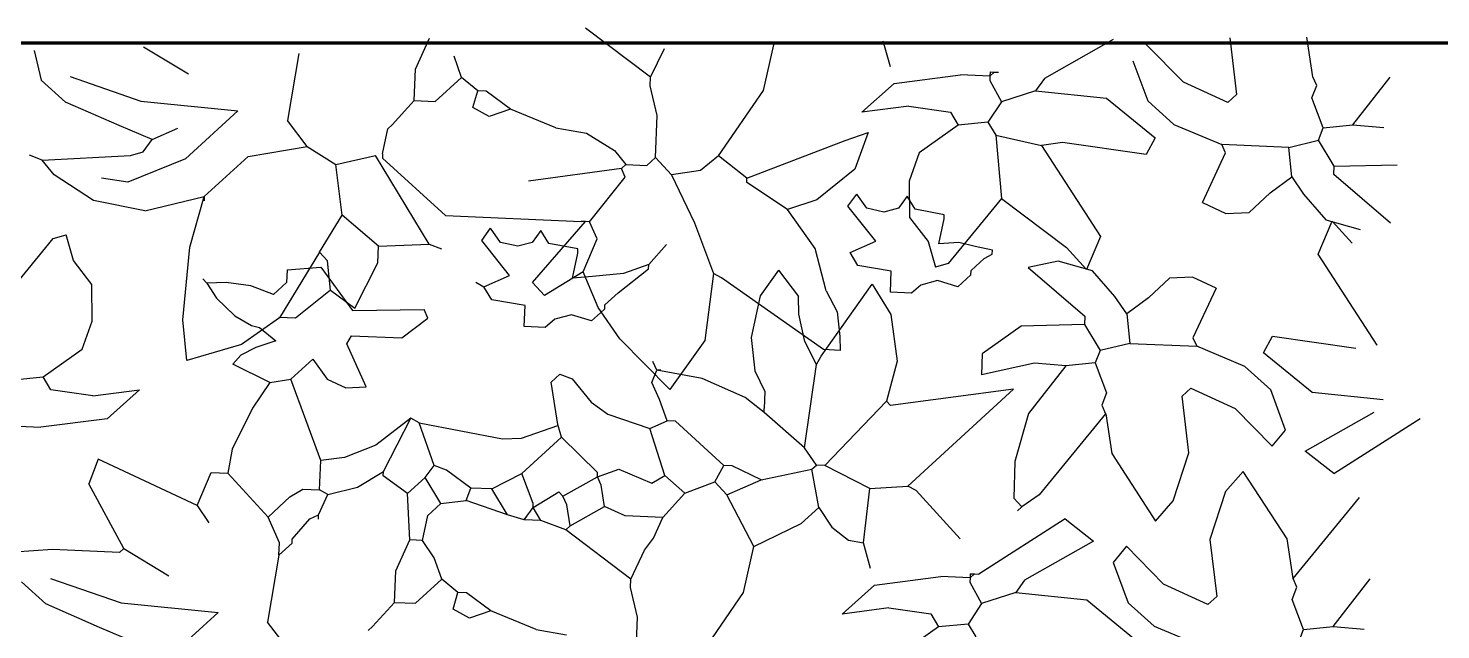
# Model space of a CAD drawing. Header units: inches. Extents: x 2013 to 15569, y -2551 to 2524.
# Drawn here: x 12823.9 to 12931.2, y 1363.7 to 1409.4 of the extents above; entities that cross this region are included whole.
import ezdxf

# ---------------------------------------------------------------- set-up
doc = ezdxf.new("R2010")
doc.units = ezdxf.units.IN
doc.header["$MEASUREMENT"] = 0
doc.layers.add('A-FLOR-FTPT', color=6, linetype='Continuous', lineweight=70)
doc.layers.add('VERDE_siepe', color=96, linetype='Continuous')

msp = doc.modelspace()

# ---------------------------------------------------------------- linework, layer by layer
at = {"layer": 'A-FLOR-FTPT'}
msp.add_line((12932.279, 1408.271), (12636.789, 1408.271), dxfattribs=at)
at = {"layer": 'VERDE_siepe'}
for p, q in [((12871.182, 1405.683), (12866.236, 1409.409)), ((12853.327, 1406.305), (12854.393, 1408.649)), ((12889.412, 1406.483), (12888.858, 1408.423)), ((12906.348, 1408.556), (12901.111, 1405.591)), ((12915.193, 1408.684), (12915.711, 1404.37)), ((12921.515, 1405.714), (12921.058, 1408.735)), ((12824.347, 1407.725), (12824.886, 1405.466)), ((12832.657, 1408), (12836.079, 1405.936)), ((12844.447, 1407.486), (12843.587, 1402.416)), ((12856.817, 1405.67), (12856.249, 1407.291)), ((12871.182, 1405.683), (12872.235, 1407.871)), ((12879.756, 1404.67), (12880.546, 1408.147)), ((12911.674, 1405.305), (12908.853, 1408.181)), ((12853.228, 1403.911), (12853.327, 1406.305)), ((12907.842, 1406.948), (12908.974, 1403.887)), ((12826.728, 1403.79), (12824.886, 1405.466)), ((12827.079, 1405.736), (12832.452, 1403.869)), ((12854.822, 1403.842), (12856.817, 1405.67)), ((12858.049, 1404.659), (12856.817, 1405.67)), ((12871.154, 1405.045), (12871.182, 1405.683)), ((12887.25, 1403.028), (12889.691, 1405.225)), ((12889.691, 1405.225), (12894.739, 1405.869)), ((12896.969, 1405.772), (12894.739, 1405.869)), ((12896.969, 1405.772), (12896.955, 1405.454)), ((12896.955, 1405.454), (12897.842, 1403.819)), ((12896.983, 1406.091), (12896.969, 1405.772)), ((12897.301, 1406.077), (12896.969, 1405.772)), ((12896.983, 1406.091), (12897.301, 1406.077)), ((12897.301, 1406.077), (12897.621, 1406.063)), ((12901.111, 1405.591), (12900.432, 1404.663)), ((12915.045, 1403.761), (12911.674, 1405.305)), ((12921.805, 1405.062), (12921.515, 1405.713)), ((12924.548, 1402.07), (12927.376, 1405.695)), ((12857.675, 1403.399), (12858.049, 1404.659)), ((12858.687, 1404.631), (12858.049, 1404.659)), ((12860.543, 1403.274), (12858.687, 1404.631)), ((12871.693, 1402.787), (12871.154, 1405.045)), ((12876.347, 1399.712), (12879.756, 1404.67)), ((12900.432, 1404.663), (12897.842, 1403.819)), ((12900.432, 1404.663), (12905.834, 1404.109)), ((12905.834, 1404.109), (12909.532, 1401.075)), ((12915.045, 1403.761), (12915.711, 1404.37)), ((12921.445, 1404.12), (12921.805, 1405.062)), ((12922.304, 1401.848), (12921.445, 1404.12)), ((12830.801, 1402.016), (12826.728, 1403.79)), ((12832.452, 1403.869), (12839.823, 1403.14)), ((12839.823, 1403.14), (12835.834, 1399.504)), ((12851.552, 1402.069), (12853.228, 1403.911)), ((12853.228, 1403.911), (12854.822, 1403.842)), ((12858.922, 1402.706), (12857.675, 1403.399)), ((12860.543, 1403.274), (12858.922, 1402.706)), ((12863.991, 1401.846), (12860.543, 1403.274)), ((12890.805, 1403.488), (12887.25, 1403.028)), ((12890.805, 1403.488), (12893.977, 1403.029)), ((12893.977, 1403.029), (12894.572, 1402.046)), ((12897.842, 1403.819), (12896.816, 1402.268)), ((12908.974, 1403.887), (12910.949, 1402.112)), ((12833.308, 1400.949), (12830.801, 1402.016)), ((12845.097, 1400.435), (12843.587, 1402.416)), ((12851.219, 1401.765), (12851.552, 1402.069)), ((12871.554, 1399.601), (12871.693, 1402.787)), ((12894.572, 1402.046), (12891.608, 1399.941)), ((12896.816, 1402.268), (12894.572, 1402.046)), ((12896.816, 1402.268), (12897.412, 1401.284)), ((12910.949, 1402.112), (12914.588, 1400.588)), ((12922.304, 1401.848), (12924.548, 1402.069)), ((12924.548, 1402.069), (12926.916, 1401.876)), ((12832.629, 1400.021), (12833.308, 1400.949)), ((12833.308, 1400.949), (12835.261, 1401.822)), ((12850.818, 1399.867), (12851.219, 1401.765)), ((12863.991, 1401.846), (12866.308, 1401.439)), ((12866.308, 1401.439), (12868.449, 1400.118)), ((12878.509, 1398.021), (12885.975, 1400.887)), ((12885.975, 1400.887), (12887.732, 1401.503)), ((12887.732, 1401.503), (12886.71, 1398.707)), ((12897.412, 1401.284), (12900.888, 1400.494)), ((12897.412, 1401.284), (12897.84, 1396.477)), ((12909.532, 1401.075), (12908.84, 1399.828)), ((12919.685, 1400.366), (12921.943, 1400.906)), ((12921.943, 1400.906), (12922.304, 1401.848)), ((12923.135, 1398.939), (12921.943, 1400.906)), ((12824.941, 1399.399), (12823.999, 1399.759)), ((12824.941, 1399.399), (12831.66, 1399.745)), ((12831.66, 1399.745), (12832.629, 1400.021)), ((12840.594, 1399.674), (12845.097, 1400.435)), ((12845.097, 1400.435), (12847.271, 1399.064)), ((12847.271, 1399.064), (12850.27, 1399.743)), ((12854.349, 1393.01), (12850.27, 1399.743)), ((12850.818, 1399.867), (12850.804, 1399.548)), ((12868.449, 1400.118), (12869.297, 1399.061)), ((12891.608, 1399.941), (12890.834, 1397.805)), ((12902.496, 1400.743), (12900.888, 1400.494)), ((12900.888, 1400.494), (12905.376, 1393.595)), ((12908.84, 1399.828), (12902.496, 1400.743)), ((12913.118, 1396.184), (12914.879, 1399.938)), ((12914.879, 1399.938), (12914.588, 1400.588)), ((12919.685, 1400.366), (12914.588, 1400.588)), ((12919.906, 1398.122), (12919.685, 1400.366)), ((12825.86, 1398.289), (12824.941, 1399.399)), ((12835.834, 1399.504), (12831.47, 1397.721)), ((12837.27, 1396.627), (12840.594, 1399.674)), ((12847.742, 1395.213), (12847.271, 1399.064)), ((12850.804, 1399.548), (12855.594, 1395.19)), ((12868.964, 1398.756), (12861.899, 1397.788)), ((12868.964, 1398.756), (12869.297, 1399.061)), ((12869.255, 1398.106), (12868.964, 1398.756)), ((12869.297, 1399.061), (12870.89, 1398.992)), ((12870.89, 1398.992), (12871.554, 1399.601)), ((12872.774, 1398.271), (12871.554, 1399.601)), ((12876.347, 1399.712), (12874.979, 1398.604)), ((12878.509, 1398.021), (12876.347, 1399.712)), ((12886.71, 1398.707), (12883.824, 1396.376)), ((12923.107, 1398.302), (12923.135, 1398.939)), ((12923.135, 1398.939), (12927.928, 1399.049)), ((12828.852, 1396.316), (12825.86, 1398.289)), ((12831.47, 1397.721), (12829.47, 1398.013)), ((12866.553, 1394.712), (12869.255, 1398.106)), ((12874.979, 1398.604), (12872.774, 1398.271)), ((12872.774, 1398.271), (12874.513, 1394.632)), ((12878.495, 1397.703), (12878.509, 1398.021)), ((12881.597, 1395.652), (12878.495, 1397.703)), ((12890.834, 1397.805), (12890.86, 1395.039)), ((12918.258, 1396.918), (12919.906, 1398.122)), ((12919.906, 1398.122), (12920.807, 1396.807)), ((12927.414, 1394.603), (12923.107, 1398.302)), ((12832.753, 1395.547), (12837.27, 1396.627)), ((12836.173, 1392.772), (12837.27, 1396.627)), ((12837.27, 1396.627), (12837.256, 1396.308)), ((12886.183, 1395.887), (12886.861, 1396.815)), ((12887.623, 1395.738), (12886.861, 1396.815)), ((12890.685, 1396.648), (12890.022, 1395.748)), ((12891.28, 1395.664), (12890.685, 1396.648)), ((12916.666, 1395.413), (12918.258, 1396.918)), ((12920.807, 1396.807), (12922.505, 1394.851)), ((12832.753, 1395.547), (12828.852, 1396.316)), ((12883.824, 1396.376), (12881.597, 1395.652)), ((12883.702, 1392.687), (12881.597, 1395.652)), ((12888.302, 1393.24), (12886.183, 1395.887)), ((12888.919, 1395.453), (12887.623, 1395.738)), ((12890.022, 1395.748), (12888.919, 1395.453)), ((12893.497, 1395.249), (12891.28, 1395.664)), ((12897.84, 1396.477), (12893.795, 1391.546)), ((12897.84, 1396.477), (12902.786, 1392.75)), ((12913.118, 1396.184), (12914.904, 1395.336)), ((12846.024, 1392.415), (12847.742, 1395.213)), ((12850.512, 1392.857), (12847.742, 1395.213)), ((12855.594, 1395.19), (12865.916, 1394.739)), ((12862.203, 1390.113), (12866.235, 1394.726)), ((12866.235, 1394.726), (12865.916, 1394.739)), ((12866.553, 1394.712), (12866.235, 1394.726)), ((12867.135, 1393.41), (12866.553, 1394.712)), ((12874.513, 1394.632), (12875.958, 1390.79)), ((12890.86, 1395.039), (12892.272, 1393.208)), ((12893.081, 1393.032), (12893.483, 1394.93)), ((12893.483, 1394.93), (12893.497, 1395.249)), ((12914.904, 1395.336), (12916.666, 1395.413)), ((12921.908, 1392.249), (12922.975, 1394.757)), ((12922.505, 1394.851), (12925.112, 1394.123)), ((12924.497, 1393.094), (12922.975, 1394.757)), ((12821.753, 1388.5), (12825.798, 1393.432)), ((12825.798, 1393.432), (12826.768, 1393.708)), ((12827.321, 1391.769), (12826.768, 1393.708)), ((12858.352, 1393.289), (12859.03, 1394.217)), ((12860.47, 1390.643), (12858.352, 1393.289)), ((12859.791, 1393.141), (12859.03, 1394.217)), ((12862.853, 1394.05), (12862.191, 1393.15)), ((12863.449, 1393.067), (12862.853, 1394.05)), ((12866.068, 1390.902), (12867.135, 1393.41)), ((12905.376, 1393.595), (12904.309, 1391.087)), ((12835.64, 1387.267), (12836.173, 1392.772)), ((12846.024, 1392.415), (12842.975, 1387.407)), ((12846.633, 1391.75), (12846.024, 1392.415)), ((12850.457, 1391.583), (12850.512, 1392.857)), ((12850.512, 1392.857), (12854.349, 1393.01)), ((12854.349, 1393.01), (12855.291, 1392.649)), ((12861.087, 1392.856), (12859.791, 1393.141)), ((12862.191, 1393.15), (12861.087, 1392.856)), ((12865.665, 1392.651), (12863.449, 1393.067)), ((12865.249, 1390.434), (12865.651, 1392.332)), ((12865.651, 1392.332), (12865.665, 1392.651)), ((12871.04, 1391.459), (12872.383, 1392.996)), ((12884.519, 1389.459), (12883.702, 1392.687)), ((12886.349, 1392.368), (12888.302, 1393.24)), ((12886.944, 1391.384), (12886.349, 1392.368)), ((12892.272, 1393.208), (12892.825, 1391.269)), ((12894.599, 1393.149), (12893.081, 1393.032)), ((12895.864, 1392.845), (12894.599, 1393.149)), ((12897.16, 1392.561), (12895.864, 1392.845)), ((12896.544, 1391.923), (12897.146, 1392.242)), ((12897.146, 1392.242), (12897.16, 1392.561)), ((12902.786, 1392.75), (12904.309, 1391.087)), ((12926.395, 1385.35), (12921.908, 1392.249)), ((12828.733, 1389.938), (12827.321, 1391.769)), ((12843.57, 1391.061), (12846.133, 1391.268)), ((12846.133, 1391.268), (12848.543, 1387.971)), ((12846.854, 1389.506), (12846.633, 1391.75)), ((12848.71, 1388.147), (12850.457, 1391.583)), ((12868.713, 1389.326), (12871.026, 1391.14)), ((12871.04, 1391.459), (12869.123, 1390.792)), ((12871.026, 1391.14), (12871.04, 1391.459)), ((12889.479, 1390.955), (12886.944, 1391.384)), ((12893.795, 1391.546), (12892.825, 1391.269)), ((12895.547, 1391.009), (12896.544, 1391.923)), ((12902.171, 1391.721), (12899.869, 1391.241)), ((12899.869, 1391.241), (12904.176, 1387.543)), ((12904.778, 1390.993), (12902.171, 1391.721)), ((12837.461, 1390.05), (12837.157, 1390.382)), ((12838.943, 1390.107), (12837.461, 1390.05)), ((12840.808, 1389.842), (12838.943, 1390.107)), ((12843.528, 1390.105), (12842.531, 1389.191)), ((12843.57, 1391.061), (12843.528, 1390.105)), ((12857.893, 1390.117), (12858.517, 1389.77)), ((12858.517, 1389.77), (12860.47, 1390.643)), ((12863.117, 1389.116), (12862.203, 1390.113)), ((12866.068, 1390.902), (12863.117, 1389.116)), ((12866.767, 1390.552), (12865.249, 1390.434)), ((12867.196, 1388.194), (12866.068, 1390.902)), ((12869.123, 1390.792), (12866.767, 1390.552)), ((12875.958, 1390.79), (12875.296, 1385.691)), ((12876.582, 1390.444), (12875.958, 1390.79)), ((12884.324, 1385), (12876.582, 1390.444)), ((12880.917, 1391.028), (12879.518, 1389.082)), ((12880.917, 1391.028), (12882.426, 1389.047)), ((12889.409, 1389.361), (12889.479, 1390.955)), ((12893, 1390.248), (12891.731, 1389.904)), ((12894.535, 1389.777), (12893, 1390.248)), ((12895.2, 1390.386), (12894.535, 1389.777)), ((12895.2, 1390.386), (12895.533, 1390.691)), ((12895.533, 1390.691), (12895.547, 1391.009)), ((12906.477, 1389.038), (12904.778, 1390.993)), ((12910.617, 1390.431), (12909.025, 1388.927)), ((12912.379, 1390.508), (12910.617, 1390.431)), ((12914.165, 1389.66), (12912.379, 1390.508)), ((12828.759, 1387.173), (12828.733, 1389.938)), ((12837.461, 1390.05), (12838.187, 1388.912)), ((12842.531, 1389.191), (12840.808, 1389.842)), ((12846.854, 1389.506), (12844.208, 1387.386)), ((12846.854, 1389.506), (12848.71, 1388.147)), ((12859.113, 1388.786), (12858.517, 1389.77)), ((12867.715, 1388.411), (12868.713, 1389.326)), ((12879.518, 1389.082), (12878.834, 1385.912)), ((12882.457, 1387.697), (12882.426, 1389.047)), ((12884.144, 1384.503), (12888.029, 1389.969)), ((12884.519, 1389.459), (12885.358, 1387.863)), ((12888.029, 1389.969), (12889.436, 1387.678)), ((12891.003, 1389.292), (12889.409, 1389.361)), ((12891.731, 1389.904), (12891.003, 1389.292)), ((12907.377, 1387.722), (12906.477, 1389.038)), ((12914.165, 1389.66), (12912.405, 1385.906)), ((12838.187, 1388.912), (12839.594, 1387.56)), ((12848.543, 1387.971), (12853.973, 1388.053)), ((12854.264, 1387.402), (12853.973, 1388.053)), ((12861.647, 1388.357), (12859.113, 1388.786)), ((12861.578, 1386.764), (12861.647, 1388.357)), ((12868.852, 1385.819), (12867.196, 1388.194)), ((12867.368, 1387.789), (12867.701, 1388.093)), ((12867.701, 1388.093), (12867.715, 1388.411)), ((12909.025, 1388.927), (12907.377, 1387.722)), ((12827.985, 1385.037), (12828.759, 1387.173)), ((12835.945, 1384.182), (12835.64, 1387.267)), ((12839.594, 1387.56), (12840.852, 1386.83)), ((12842.975, 1387.407), (12840.102, 1385.383)), ((12844.208, 1387.386), (12842.934, 1387.442)), ((12852.283, 1385.892), (12854.264, 1387.402)), ((12863.899, 1387.306), (12863.171, 1386.694)), ((12865.168, 1387.651), (12863.899, 1387.306)), ((12866.704, 1387.179), (12865.168, 1387.651)), ((12867.368, 1387.789), (12866.704, 1387.179)), ((12882.912, 1385.62), (12882.457, 1387.697)), ((12885.358, 1387.863), (12885.57, 1386.011)), ((12889.436, 1387.678), (12889.935, 1384.114)), ((12904.149, 1386.905), (12899.356, 1386.795)), ((12904.176, 1387.543), (12904.149, 1386.905)), ((12904.149, 1386.905), (12905.34, 1384.938)), ((12907.377, 1387.722), (12907.598, 1385.478)), ((12840.852, 1386.83), (12841.464, 1386.683)), ((12841.464, 1386.683), (12842.697, 1385.672)), ((12848.113, 1385.436), (12848.46, 1386.059)), ((12848.46, 1386.059), (12852.283, 1385.892)), ((12863.171, 1386.694), (12861.578, 1386.764)), ((12872.641, 1381.968), (12868.852, 1385.819)), ((12878.834, 1385.912), (12879.106, 1383.387)), ((12885.57, 1386.011), (12885.599, 1384.944)), ((12899.356, 1386.795), (12896.391, 1384.689)), ((12912.405, 1385.906), (12912.695, 1385.256)), ((12917.751, 1384.77), (12918.443, 1386.016)), ((12918.443, 1386.016), (12924.788, 1385.102)), ((12825.021, 1382.932), (12827.985, 1385.037)), ((12840.102, 1385.383), (12835.945, 1384.182)), ((12841.19, 1385.157), (12840.051, 1384.592)), ((12842.697, 1385.672), (12841.19, 1385.157)), ((12849.567, 1382.18), (12848.113, 1385.436)), ((12875.296, 1385.691), (12872.641, 1381.968)), ((12883.798, 1383.88), (12882.912, 1385.62)), ((12885.599, 1384.944), (12884.324, 1385)), ((12905.34, 1384.938), (12904.979, 1383.996)), ((12907.598, 1385.478), (12905.34, 1384.938)), ((12907.598, 1385.478), (12912.695, 1385.256)), ((12916.335, 1383.732), (12912.695, 1385.256)), ((12921.449, 1381.735), (12917.751, 1384.77)), ((12840.051, 1384.592), (12839.427, 1383.899)), ((12842.239, 1382.5), (12839.427, 1383.899)), ((12843.846, 1382.749), (12845.509, 1384.273)), ((12845.509, 1384.273), (12846.597, 1382.771)), ((12871.648, 1383.452), (12871.358, 1384.103)), ((12882.882, 1377.536), (12883.798, 1383.88)), ((12883.798, 1383.88), (12884.144, 1384.503)), ((12889.935, 1384.114), (12889.102, 1381.095)), ((12896.391, 1384.689), (12896.321, 1383.097)), ((12900.367, 1383.968), (12896.321, 1383.097)), ((12902.735, 1383.775), (12899.908, 1380.149)), ((12902.735, 1383.775), (12900.367, 1383.968)), ((12904.979, 1383.996), (12902.736, 1383.775)), ((12904.979, 1383.996), (12905.838, 1381.724)), ((12918.31, 1381.957), (12916.335, 1383.732)), ((12822.777, 1382.71), (12825.021, 1382.932)), ((12825.616, 1381.948), (12825.021, 1382.932)), ((12842.239, 1382.5), (12843.846, 1382.749)), ((12846.132, 1376.584), (12843.846, 1382.749)), ((12846.597, 1382.771), (12848.034, 1382.094)), ((12863.628, 1382.525), (12864.292, 1383.135)), ((12864.292, 1383.135), (12865.234, 1382.774)), ((12865.234, 1382.774), (12866.679, 1381.015)), ((12871.289, 1382.51), (12871.648, 1383.452)), ((12871.967, 1383.438), (12871.648, 1383.452)), ((12875.101, 1382.819), (12871.648, 1383.452)), ((12878.363, 1381.363), (12875.101, 1382.819)), ((12879.106, 1383.387), (12879.877, 1381.816)), ((12828.788, 1381.49), (12825.616, 1381.948)), ((12828.788, 1381.49), (12832.343, 1381.949)), ((12832.343, 1381.949), (12829.902, 1379.752)), ((12842.239, 1382.5), (12840.931, 1380.561)), ((12848.034, 1382.094), (12849.567, 1382.18)), ((12864.126, 1379.311), (12863.628, 1382.525)), ((12871.87, 1381.208), (12871.289, 1382.51)), ((12879.877, 1381.816), (12879.821, 1380.542)), ((12898.763, 1381.996), (12889.407, 1380.762)), ((12890.736, 1374.64), (12898.763, 1381.996)), ((12905.838, 1381.724), (12905.478, 1380.782)), ((12912.238, 1382.083), (12911.573, 1381.474)), ((12912.09, 1377.161), (12911.573, 1381.474)), ((12912.238, 1382.083), (12915.609, 1380.539)), ((12919.441, 1378.896), (12918.31, 1381.957)), ((12926.851, 1381.181), (12921.449, 1381.735)), ((12840.931, 1380.561), (12839.387, 1377.434)), ((12866.679, 1381.015), (12867.948, 1380.103)), ((12872.438, 1379.587), (12871.87, 1381.208)), ((12879.808, 1380.223), (12878.363, 1381.363)), ((12879.808, 1380.223), (12879.821, 1380.542)), ((12884.42, 1376.191), (12889.102, 1381.095)), ((12889.407, 1380.762), (12889.102, 1381.095)), ((12905.478, 1380.782), (12905.768, 1380.131)), ((12915.609, 1380.539), (12918.43, 1377.664)), ((12829.902, 1379.752), (12824.854, 1379.108)), ((12852.975, 1379.798), (12850.307, 1377.757)), ((12850.883, 1375.738), (12852.975, 1379.798)), ((12853.598, 1379.451), (12852.975, 1379.798)), ((12853.598, 1379.451), (12859.929, 1378.217)), ((12854.734, 1376.209), (12853.598, 1379.451)), ((12867.948, 1380.103), (12871.136, 1379.006)), ((12871.136, 1379.006), (12872.438, 1379.587)), ((12873.075, 1379.559), (12872.438, 1379.587)), ((12876.76, 1376.207), (12873.075, 1379.559)), ((12882.882, 1377.536), (12879.808, 1380.223)), ((12899.908, 1380.149), (12898.869, 1376.509)), ((12905.768, 1380.131), (12900.712, 1373.967)), ((12905.769, 1380.131), (12906.225, 1377.109)), ((12920.935, 1377.289), (12926.173, 1380.253)), ((12923.097, 1375.599), (12929.663, 1379.781)), ((12822.624, 1379.206), (12824.854, 1379.108)), ((12859.929, 1378.217), (12861.379, 1378.276)), ((12861.379, 1378.276), (12864.147, 1379.24)), ((12861.411, 1375.599), (12864.403, 1378.342)), ((12864.403, 1378.342), (12864.126, 1379.311)), ((12867.16, 1375.667), (12864.403, 1378.342)), ((12872.257, 1375.445), (12871.136, 1379.006)), ((12918.43, 1377.664), (12919.441, 1378.896)), ((12839.387, 1377.434), (12839.066, 1375.616)), ((12850.307, 1377.757), (12847.921, 1376.816)), ((12883.782, 1376.219), (12882.882, 1377.536)), ((12923.097, 1375.599), (12920.935, 1377.289)), ((12829.217, 1376.683), (12828.497, 1374.799)), ((12836.725, 1373.164), (12829.217, 1376.683)), ((12846.034, 1374.354), (12846.132, 1376.584)), ((12847.921, 1376.816), (12846.132, 1376.584)), ((12854.055, 1375.281), (12854.734, 1376.209)), ((12855.676, 1375.849), (12854.734, 1376.209)), ((12876.066, 1374.96), (12876.76, 1376.207)), ((12877.396, 1376.179), (12876.76, 1376.207)), ((12879.585, 1375.126), (12877.396, 1376.179)), ((12883.45, 1375.915), (12883.782, 1376.219)), ((12884.42, 1376.191), (12883.782, 1376.219)), ((12887.855, 1374.446), (12884.42, 1376.191)), ((12898.869, 1376.509), (12898.786, 1373.732)), ((12906.225, 1377.109), (12909.563, 1371.985)), ((12910.907, 1373.522), (12912.09, 1377.161)), ((12836.725, 1373.164), (12837.792, 1375.671)), ((12837.792, 1375.671), (12839.066, 1375.616)), ((12842.114, 1372.29), (12839.066, 1375.616)), ((12848.916, 1374.548), (12850.883, 1375.738)), ((12850.869, 1375.42), (12850.883, 1375.738)), ((12852.725, 1374.063), (12850.869, 1375.42)), ((12852.725, 1374.063), (12854.055, 1375.281)), ((12855.246, 1373.314), (12854.055, 1375.281)), ((12857.532, 1374.491), (12855.676, 1375.849)), ((12859.124, 1374.421), (12861.411, 1375.599)), ((12862.269, 1373.327), (12861.411, 1375.599)), ((12864.527, 1373.867), (12867.146, 1375.349)), ((12867.146, 1375.349), (12868.766, 1375.916)), ((12867.146, 1375.349), (12867.16, 1375.667)), ((12867.436, 1374.698), (12867.146, 1375.349)), ((12868.766, 1375.916), (12871.273, 1374.849)), ((12871.273, 1374.849), (12872.257, 1375.445)), ((12873.795, 1374.102), (12872.257, 1375.445)), ((12876.981, 1373.963), (12879.585, 1375.126)), ((12879.585, 1375.126), (12883.45, 1375.915)), ((12883.962, 1373.02), (12883.45, 1375.915)), ((12916.218, 1375.754), (12914.874, 1374.217)), ((12919.557, 1370.63), (12916.218, 1375.754)), ((12831.156, 1369.895), (12828.497, 1374.799)), ((12843.776, 1373.814), (12844.759, 1374.41)), ((12844.759, 1374.41), (12846.034, 1374.354)), ((12845.951, 1372.443), (12846.657, 1374.007)), ((12846.657, 1374.007), (12846.034, 1374.354)), ((12846.657, 1374.007), (12848.916, 1374.548)), ((12852.891, 1370.544), (12852.725, 1374.063)), ((12857.171, 1373.549), (12857.532, 1374.491)), ((12859.124, 1374.421), (12857.532, 1374.491)), ((12860.316, 1372.454), (12859.124, 1374.421)), ((12862.256, 1373.008), (12864.223, 1374.199)), ((12864.223, 1374.199), (12864.527, 1373.867)), ((12867.685, 1373.091), (12867.436, 1374.698)), ((12872.118, 1372.259), (12873.795, 1374.102)), ((12873.795, 1374.102), (12876.066, 1374.96)), ((12876.981, 1373.963), (12876.066, 1374.96)), ((12879.044, 1370.042), (12876.981, 1373.963)), ((12887.356, 1370.318), (12887.855, 1374.446)), ((12887.855, 1374.446), (12890.736, 1374.64)), ((12891.36, 1374.293), (12890.736, 1374.64)), ((12894.712, 1370.636), (12891.36, 1374.293)), ((12900.712, 1373.967), (12899.396, 1373.067)), ((12914.874, 1374.217), (12913.691, 1370.579)), ((12836.725, 1373.164), (12837.625, 1371.848)), ((12842.114, 1372.29), (12843.776, 1373.814)), ((12854.248, 1372.4), (12855.246, 1373.314)), ((12855.246, 1373.314), (12857.171, 1373.549)), ((12860.316, 1372.454), (12857.171, 1373.549)), ((12861.576, 1372.08), (12862.256, 1373.008)), ((12862.256, 1373.008), (12862.269, 1373.327)), ((12862.85, 1372.025), (12862.256, 1373.008)), ((12864.818, 1373.216), (12864.527, 1373.867)), ((12865.067, 1371.609), (12864.818, 1373.216)), ((12865.067, 1371.609), (12867.685, 1373.091)), ((12869.251, 1372.384), (12867.685, 1373.091)), ((12882.632, 1371.801), (12883.962, 1373.02)), ((12883.962, 1373.02), (12884.951, 1371.516)), ((12898.786, 1373.732), (12899.396, 1373.067)), ((12899.396, 1373.067), (12899.064, 1372.762)), ((12909.564, 1371.985), (12910.907, 1373.522)), ((12920.013, 1367.608), (12925.07, 1373.772)), ((12842.986, 1370.337), (12842.114, 1372.29)), ((12843.956, 1370.614), (12845.3, 1372.151)), ((12845.3, 1372.151), (12845.951, 1372.443)), ((12845.937, 1372.123), (12845.951, 1372.443)), ((12853.846, 1370.502), (12854.248, 1372.4)), ((12861.576, 1372.08), (12860.316, 1372.454)), ((12862.85, 1372.025), (12861.576, 1372.08)), ((12864.734, 1371.304), (12862.85, 1372.025)), ((12872.118, 1372.259), (12869.251, 1372.384)), ((12871.411, 1370.694), (12872.118, 1372.259)), ((12902.685, 1372.14), (12896.119, 1367.958)), ((12902.685, 1372.14), (12904.846, 1370.451)), ((12864.734, 1371.304), (12865.067, 1371.609)), ((12869.68, 1367.578), (12864.734, 1371.304)), ((12879.044, 1370.042), (12882.632, 1371.801)), ((12884.951, 1371.516), (12886.228, 1370.539)), ((12825.726, 1369.813), (12822.845, 1369.62)), ((12830.823, 1369.591), (12825.726, 1369.813)), ((12831.156, 1369.895), (12830.823, 1369.591)), ((12831.156, 1369.895), (12834.577, 1367.831)), ((12842.945, 1369.381), (12842.986, 1370.337)), ((12842.945, 1369.381), (12843.942, 1370.295)), ((12843.942, 1370.295), (12843.956, 1370.614)), ((12851.825, 1368.2), (12852.891, 1370.544)), ((12853.846, 1370.502), (12852.891, 1370.544)), ((12854.747, 1369.186), (12853.846, 1370.502)), ((12869.68, 1367.578), (12870.733, 1369.766)), ((12870.733, 1369.766), (12871.411, 1370.694)), ((12878.254, 1366.565), (12879.044, 1370.042)), ((12886.228, 1370.539), (12887.356, 1370.318)), ((12887.91, 1368.378), (12887.356, 1370.318)), ((12904.846, 1370.451), (12899.609, 1367.486)), ((12907.351, 1370.076), (12906.34, 1368.843)), ((12910.172, 1367.2), (12907.351, 1370.076)), ((12913.691, 1370.579), (12914.209, 1366.265)), ((12920.013, 1367.609), (12919.557, 1370.63)), ((12842.945, 1369.381), (12842.085, 1364.311)), ((12855.315, 1367.565), (12854.747, 1369.186)), ((12906.34, 1368.843), (12907.472, 1365.782)), ((12825.577, 1367.631), (12830.95, 1365.764)), ((12851.726, 1365.806), (12851.825, 1368.2)), ((12853.32, 1365.737), (12855.315, 1367.565)), ((12856.547, 1366.554), (12855.315, 1367.565)), ((12869.652, 1366.94), (12869.68, 1367.578)), ((12888.189, 1367.12), (12893.237, 1367.764)), ((12895.467, 1367.667), (12893.237, 1367.764)), ((12895.467, 1367.667), (12895.453, 1367.348)), ((12895.481, 1367.986), (12895.467, 1367.667)), ((12895.799, 1367.972), (12895.467, 1367.667)), ((12895.481, 1367.986), (12895.799, 1367.972)), ((12895.799, 1367.972), (12896.119, 1367.958)), ((12920.303, 1366.957), (12920.013, 1367.608)), ((12923.046, 1363.964), (12925.874, 1367.59)), ((12825.226, 1365.685), (12823.384, 1367.361)), ((12856.173, 1365.294), (12856.547, 1366.554)), ((12857.185, 1366.526), (12856.547, 1366.554)), ((12859.041, 1365.169), (12857.185, 1366.526)), ((12870.191, 1364.682), (12869.652, 1366.94)), ((12874.845, 1361.607), (12878.254, 1366.565)), ((12885.748, 1364.923), (12888.189, 1367.12)), ((12895.453, 1367.348), (12896.34, 1365.713)), ((12898.93, 1366.558), (12896.34, 1365.713)), ((12899.609, 1367.486), (12898.93, 1366.558)), ((12898.93, 1366.558), (12904.332, 1366.004)), ((12913.543, 1365.656), (12910.172, 1367.2)), ((12919.944, 1366.015), (12920.303, 1366.957)), ((12829.299, 1363.911), (12825.226, 1365.685)), ((12830.95, 1365.764), (12838.322, 1365.034)), ((12850.05, 1363.964), (12851.726, 1365.806)), ((12851.726, 1365.806), (12853.32, 1365.737)), ((12889.303, 1365.382), (12885.748, 1364.923)), ((12889.303, 1365.382), (12892.475, 1364.924)), ((12896.34, 1365.713), (12895.314, 1364.163)), ((12904.332, 1366.004), (12908.031, 1362.97)), ((12907.472, 1365.782), (12909.447, 1364.007)), ((12913.543, 1365.656), (12914.209, 1366.265)), ((12920.802, 1363.743), (12919.944, 1366.015)), ((12838.322, 1365.034), (12834.332, 1361.399)), ((12843.595, 1362.33), (12842.085, 1364.311)), ((12857.42, 1364.6), (12856.173, 1365.294)), ((12859.041, 1365.169), (12857.42, 1364.6)), ((12862.489, 1363.741), (12859.041, 1365.169)), ((12870.052, 1361.496), (12870.191, 1364.682)), ((12892.475, 1364.924), (12893.071, 1363.941)), ((12831.806, 1362.844), (12829.299, 1363.911)), ((12849.718, 1363.66), (12850.05, 1363.964)), ((12862.489, 1363.741), (12864.806, 1363.334)), ((12893.071, 1363.941), (12890.106, 1361.836)), ((12895.314, 1364.163), (12893.071, 1363.941)), ((12895.314, 1364.163), (12895.91, 1363.179)), ((12909.447, 1364.007), (12913.086, 1362.483)), ((12920.441, 1362.801), (12920.802, 1363.743)), ((12920.802, 1363.743), (12923.046, 1363.964)), ((12923.046, 1363.964), (12925.414, 1363.771))]:
    msp.add_line(p, q, dxfattribs=at)
msp.add_arc((12855.594, 1395.19), 0.0000399, 227.3475, 267.15048, dxfattribs=at)

doc.saveas('drawing.dxf')
